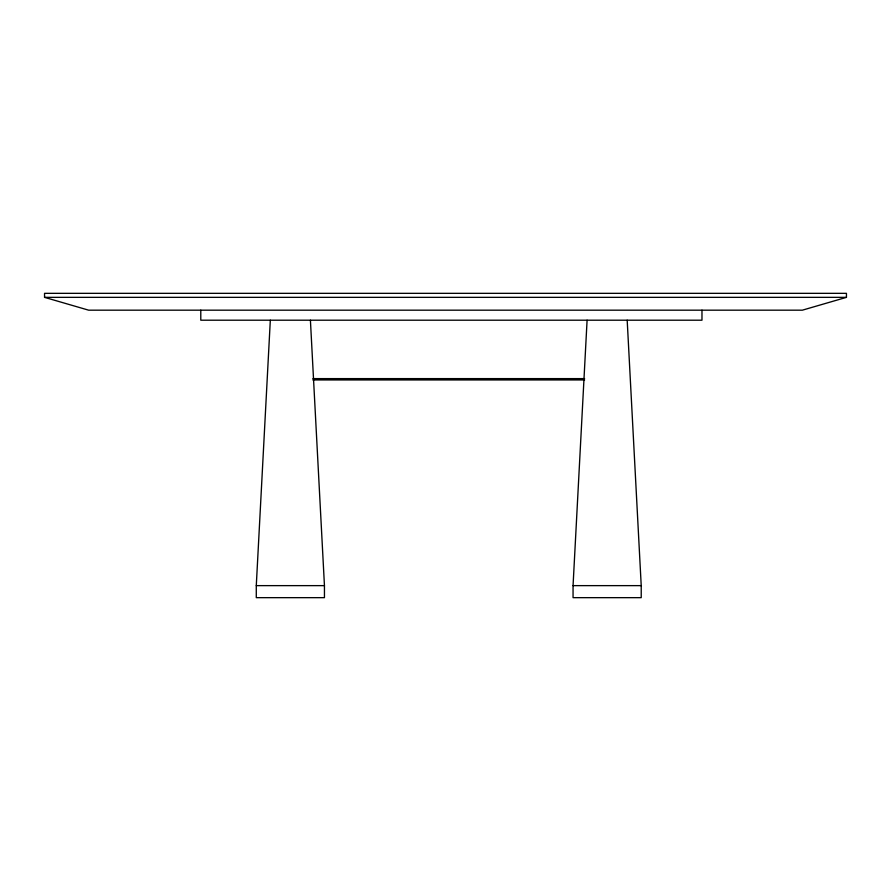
<?xml version="1.0" encoding="UTF-8"?>
<svg xmlns="http://www.w3.org/2000/svg" width="891" height="891" viewBox="0 0 891 891"><rect width="100%" height="100%" fill="white"/><g stroke="black" fill="none" stroke-linecap="round" stroke-linejoin="round"><path stroke-width="1.34" d="M310.413 320.203L324.447 585.632L324.447 597.661L256.285 597.661L256.285 585.632L270.318 320.203M627.186 320.203L641.219 585.632L641.219 597.661L573.058 597.661L573.058 585.632L587.091 320.203M846.45 297.349L802.346 310.179L88.654 310.179L44.55 297.349L44.55 293.339L846.45 293.339L846.45 297.349L44.55 297.349M312.897 378.619L584.607 378.619M312.897 379.945L584.607 379.945M256.285 585.632L324.447 585.632M573.058 585.632L641.219 585.632M701.974 310.179L701.974 320.203L200.787 320.203L200.787 310.179"/></g></svg>
